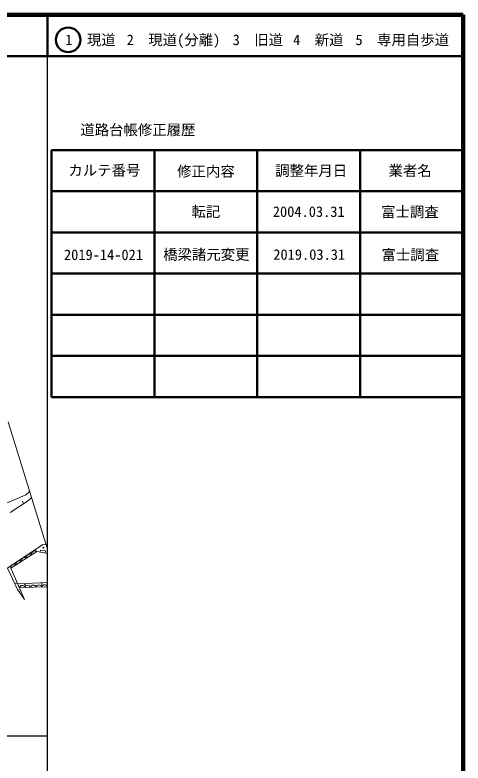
# Model space of a CAD drawing. Units: millimetres, scale not verified. Extents: x 40000 to 680000, y 20000 to 380000.
# Drawn here: x 571096 to 680000, y 198357 to 380000 of the extents above; entities that cross this region are included whole.
import ezdxf
from ezdxf.enums import TextEntityAlignment as Align

# ---------------------------------------------------------------- set-up
doc = ezdxf.new("R2010")
doc.units = ezdxf.units.MM
doc.header["$LTSCALE"] = 1000
for name, color, linetype, lineweight in [('M-BGD', 7, 'Continuous', 13), ('M-BMK-SRVR', 3, 'Continuous', 13), ('M-TTL', 2, 'Continuous', 140), ('M-TTL-BAND', 7, 'Continuous', 25), ('M-TTL-FRAM', 7, 'Continuous', 13), ('M-TTL-LINE', 7, 'Continuous', 50)]:
    doc.layers.add(name, color=color, linetype=linetype, lineweight=lineweight)
doc.layers.add('M-TTL-TXT', color=7, linetype='Continuous')
doc.styles.add('ＭＳ ゴシック', font='')
doc.styles.get('ＭＳ ゴシック').set_extended_font_data('MS Gothic')

msp = doc.modelspace()

# ---------------------------------------------------------------- linework, layer by layer
at = {"layer": 'M-BGD'}
for p, q in [((567932, 260959), (573703, 263504)), ((573703, 263504), (574655, 264272)), ((569938, 259227), (574354, 262109)), ((573173, 261338), (572919, 261971)), ((574354, 262109), (575095, 262849)), ((577898, 251417), (569282, 245704)), ((578666, 251301), (577898, 251417)), ((570112, 245704), (576419, 249740)), ((576419, 249740), (570112, 245704)), ((575604, 249895), (579015, 249246)), ((577239, 249584), (577332, 250076)), ((577332, 250076), (578511, 249851)), ((578511, 249851), (578418, 249360)), ((569282, 245704), (571739, 240502)), ((573431, 238045), (570112, 245704)), ((571103, 241849), (571675, 242097)), ((571764, 241890), (579047, 242225)), ((571739, 240502), (573431, 238045)), ((572168, 240959), (578984, 241172)), ((578984, 241172), (572168, 240959)), ((572470, 240262), (572252, 240167))]:
    msp.add_line(p, q, dxfattribs=at)
for centre in [(578006, 250662), (573533, 241661), (577589, 241827)]:
    msp.add_circle(centre, 100, dxfattribs=at)
for centre, radius, start, end in [((574694, 248268), 811, 55.15471, 190.08377), ((575955, 249075), 811, 55.15471, 190.08377), ((572171, 246653), 811, 55.15471, 190.08377), ((573433, 247460), 811, 55.15471, 190.08377), ((570910, 245846), 811, 55.15471, 190.08377), ((576946, 240893), 715, 19.29227, 164.29125), ((578309, 240936), 715, 19.29227, 164.29125), ((572856, 240765), 715, 19.29227, 164.29125), ((574219, 240808), 715, 19.29227, 164.29125), ((575582, 240851), 715, 19.29227, 164.29125)]:
    msp.add_arc(centre, radius, start, end, dxfattribs=at)
at = {"layer": 'M-BMK-SRVR'}
msp.add_line((578892, 250569), (569410, 281236), dxfattribs=at)
at = {"layer": 'M-TTL'}
for p, q in [((680000, 380000), (40000, 380000)), ((680000, 20000), (680000, 380000))]:
    msp.add_line(p, q, dxfattribs=at)
at = {"layer": 'M-TTL-BAND'}
for p, q in [((579000, 20000), (579000, 370000)), ((40000, 205000), (579000, 205000))]:
    msp.add_line(p, q, dxfattribs=at)
at = {"layer": 'M-TTL-FRAM', "color": 2, "lineweight": 50}
for p, q in [((580000, 347197), (580000, 287197)), ((580000, 347197), (680000, 347197)), ((580000, 287197), (680000, 287197))]:
    msp.add_line(p, q, dxfattribs=at)
at = {"layer": 'M-TTL-LINE'}
for p, q in [((579000, 380000), (579000, 370000)), ((40000, 370000), (680000, 370000)), ((605000, 347197), (605000, 287197)), ((630000, 347197), (630000, 287197)), ((655000, 347197), (655000, 287197)), ((580000, 337197), (680000, 337197)), ((580000, 327197), (680000, 327197)), ((580000, 317197), (680000, 317197)), ((580000, 307197), (680000, 307197)), ((580000, 297197), (680000, 297197))]:
    msp.add_line(p, q, dxfattribs=at)
msp.add_circle((584031, 373958), 3000, dxfattribs=at)

# ---------------------------------------------------------------- texts
at = {"layer": 'M-TTL-TXT', "style": 'ＭＳ ゴシック'}
for s, p in [('1\u3000現道', (589448, 373958)), ('2\u3000現道(分離)', (609619, 373958)), ('3\u3000旧道', (630121, 373958)), ('4\u3000新道', (644824, 373958)), ('5\u3000専用自歩道', (665228, 373958)), ('道路台帳修正履歴', (600968, 352113)), ('カルテ番号', (592839, 342277)), ('修正内容', (617509, 342023)), ('調整年月日', (643089, 342197)), ('業者名', (667134, 342197)), ('転記', (617500, 332245)), ('2004.03.31', (642500, 332245)), ('富士調査', (667077, 332189)), ('橋梁諸元変更', (617612, 321827)), ('富士調査', (667189, 321771)), ('2019-14-021', (592612, 321771)), ('2019.03.31', (642612, 321827))]:
    msp.add_text(s, height=2566, dxfattribs=at).set_placement(p, align=Align.MIDDLE_CENTER)

doc.saveas('drawing.dxf')
